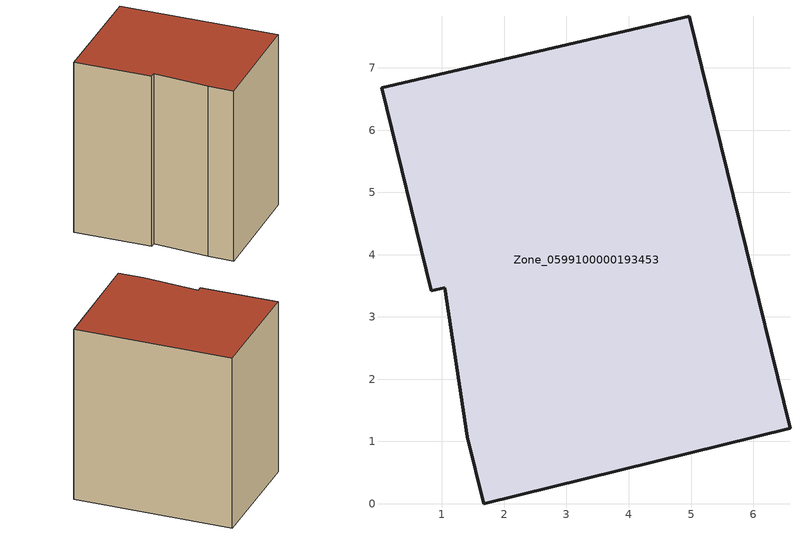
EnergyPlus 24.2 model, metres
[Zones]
Zone_0599100000193453
 floor ground (C_G): 4.97,7.83 6.59,1.21 1.67,0 1.41,1.08 1.05,3.47 0.83,3.42 0.03,6.68 z0
 wall outside (C_F): 1.41,1.08 1.67,0 6.59,1.21 4.97,7.83 0.03,6.68 0.83,3.42 1.05,3.47 1.41,1.08 z0:7.77
 roof outside (C_R): 6.59,1.21 4.97,7.83 0.03,6.68 0.83,3.42 1.05,3.47 1.41,1.08 1.67,0 z7.77
[BUILDING]
Pand.0599100000193453: North Axis=0; Terrain=City; Loads Convergence Tolerance Value=0.04; Temperature Convergence Tolerance Value=0.4; Solar Distribution=FullExterior; Maximum Number of Warmup Days=25; Minimum Number of Warmup Days=1
[Site:Location]
Rotterdam.The.Hague.AP_ZH_NLD Design_Conditions: Latitude=51.96; Longitude=4.45; Time Zone=1; Elevation=-4.5
[SITE:GROUNDTEMPERATURE:BUILDINGSURFACE]
18, 18, 18, 18, 18, 18, 18, 18, 18, 18, 18, 18
[MATERIAL] Thermal Absorptance=0.9; Solar Absorptance=0.7; Visible Absorptance=0.7
Name | Roughness | Thickness | Conductivity | Density | Specific Heat
G.TC.1946 | MediumSmooth | 0.15 | 1 | 540 | 1210
F.TC.1946 | Rough | 0.3 | 0.857143 | 1920 | 840
R.TC.1946 | MediumRough | 0.2 | 0.909091 | 1500 | 1000
[CONSTRUCTION]
C_G: G.TC.1946
C_F: F.TC.1946
C_R: R.TC.1946
[ZONE]
Zone_0599100000193453: Type=1; Multiplier=1; Ceiling Height=Autocalculate; Volume=Autocalculate; Floor Area=autocalculate; Part of Total Floor Area=Yes
[ZONEINFILTRATION:DESIGNFLOWRATE]
Infil_Zone_0599100000193453: Zone or ZoneList or Space or SpaceList=Zone_0599100000193453; Schedule=AlwaysOn; Design Flow Rate Calculation Method=Flow/Area; Flow Rate per Floor Area=0.003; Constant Term Coefficient=1; Temperature Term Coefficient=0; Velocity Term Coefficient=0; Velocity Squared Term Coefficient=0
[HVACTEMPLATE:ZONE:IDEALLOADSAIRSYSTEM]
Zone_0599100000193453: Maximum Heating Supply Air Temperature=50; Minimum Cooling Supply Air Temperature=13; Maximum Heating Supply Air Humidity Ratio=0.0156; Minimum Cooling Supply Air Humidity Ratio=0.0077; Heating Limit=NoLimit; Cooling Limit=NoLimit; Dehumidification Control Type=ConstantSensibleHeatRatio; Cooling Sensible Heat Ratio=0.7; Dehumidification Setpoint=60; Humidification Control Type=None; Humidification Setpoint=30; Outdoor Air Method=None; Outdoor Air Flow Rate per Person=0.00944; Outdoor Air Flow Rate per Zone Floor Area=0; Outdoor Air Flow Rate per Zone=0; Demand Controlled Ventilation Type=None; Outdoor Air Economizer Type=NoEconomizer; Heat Recovery Type=None; Sensible Heat Recovery Effectiveness=0.7; Latent Heat Recovery Effectiveness=0.65
[ZONECONTROL:THERMOSTAT]
ThermostatControl_Zone_0599100000193453: Zone or ZoneList=Zone_0599100000193453; Control Type Schedule=DualSetpointControlType; Control 1=Thermostat_Zone_0599100000193453; Temperature Difference Between Cutout And Setpoint=0
[THERMOSTATSETPOINT:DUALSETPOINT]
Thermostat_Zone_0599100000193453: Heating Setpoint Temperature Schedule=HeatingSetpoint_Zone_0599100000193453; Cooling Setpoint Temperature Schedule=CoolingSetpoint_Zone_0599100000193453
[SCHEDULE:COMPACT]
HeatingSetpoint_Zone_0599100000193453: Through: 12/31, For: AllDays, Until: 24:00, 21
CoolingSetpoint_Zone_0599100000193453: Through: 12/31, For: AllDays, Until: 24:00, 24
DualSetpointControlType: Through: 12/31, For: AllDays, Until: 24:00, 4
AlwaysOn: Through: 12/31, For: AllDays, Until: 24:00, 1
